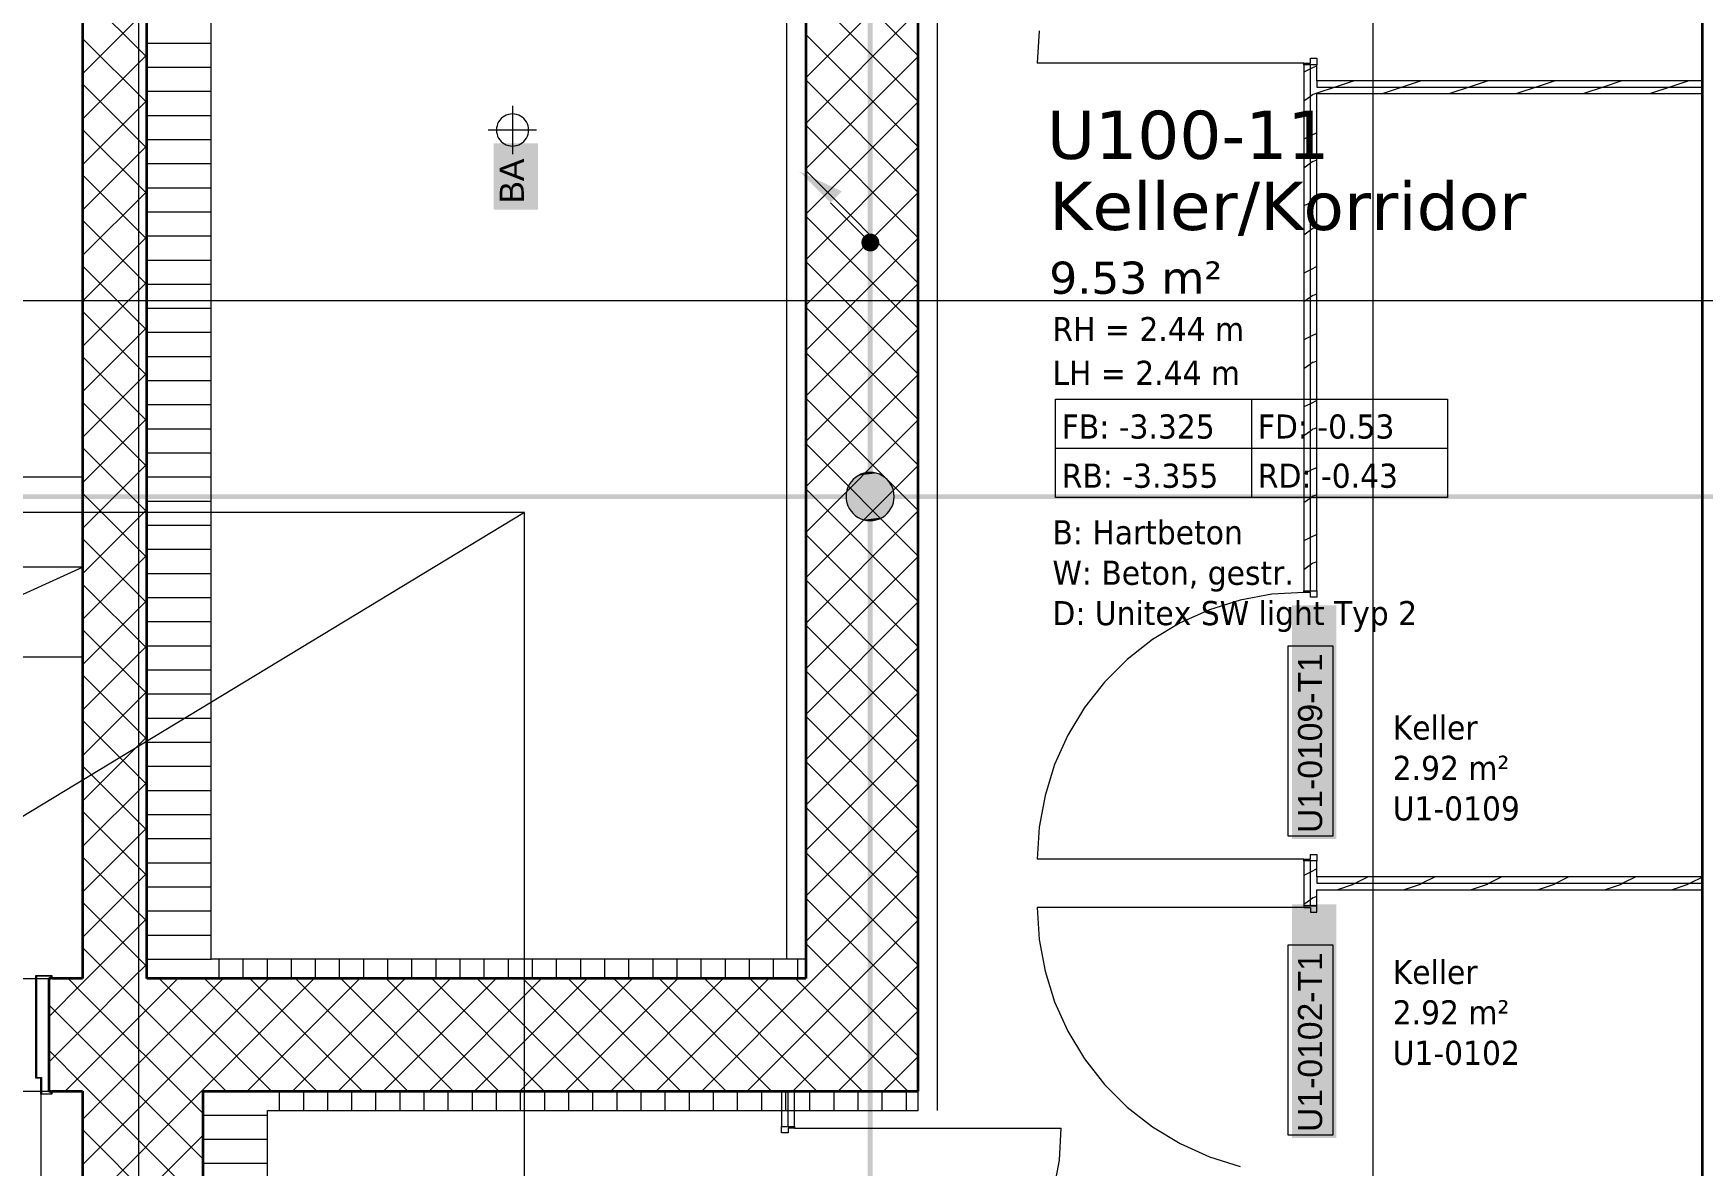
# Model space of a CAD drawing. Extents: x -1132 to 613, y -233 to 616.
# Drawn here: x -404.4 to -300.5, y 100.3 to 170.8 of the extents above; entities that cross this region are included whole.
import ezdxf
from ezdxf.lldxf.tags import DXFTag

# ---------------------------------------------------------------- set-up
doc = ezdxf.new("R2010")
doc.units = 0
doc.layers.get('0').update_dxf_attribs({"lineweight": 13})
for name, color, linetype, lineweight in [('A-____-NOTE-TEXT', 7, 'Continuous', 9), ('A-AREA-____-IDEN', 7, 'Continuous', 5), ('A-DETL-____-HDLN', 7, '_Verdeckte Linien_', 9), ('A-DETL-GENF-HDLN', 7, '_Verdeckte Linien_', 9), ('A-DOOR-____-IDEN', 7, 'Continuous', 5), ('A-DOOR-____-OTLN', 7, 'Continuous', 9), ('A-DOOR-FRAM-MCUT', 7, 'Continuous', 9), ('A-DOOR-OPNG-OTLN', 7, 'Continuous', 9), ('A-FLOR-____-OTLN', 7, 'Continuous', 9), ('A-FLOR-____-OVHD', 7, 'Strichpunkt - Fein', 9), ('A-WALL-____-MCUT', 7, 'Continuous', 35), ('A-WALL-____-PATT', 7, 'Continuous', 35), ('A-WALL-FNSH-MCUT', 7, 'Continuous', 35), ('S-GRID-____-OTLN', 7, 'Continuous', 5), ('S-STRS-____-OTLN', 7, 'Continuous', 9)]:
    doc.layers.add(name, color=color, linetype=linetype, lineweight=lineweight)
doc.layers.add('EL01_WAN_Leitung_Potentialausgleich', color=1, linetype='fein_strichliert', lineweight=13, true_color=0xff0000)
doc.styles.get("Standard").update_dxf_attribs({"font": 'arial.ttf'})
tags = doc.linetypes.add('_Rasterlinie_', pattern=[0.375, 0.2, -0.05, 0.075, -0.05]).pattern_tags.tags
tags[10:11] = [DXFTag(74, 4), DXFTag(75, 0), DXFTag(340, '0'), DXFTag(46, 1.0), DXFTag(50, 0.0), DXFTag(44, 0.0), DXFTag(45, 0.0)]
tags[8:9] = [DXFTag(74, 4), DXFTag(75, 0), DXFTag(340, '0'), DXFTag(46, 1.0), DXFTag(50, 0.0), DXFTag(44, 0.0), DXFTag(45, 0.0)]
tags[6:7] = [DXFTag(74, 4), DXFTag(75, 0), DXFTag(340, '0'), DXFTag(46, 1.0), DXFTag(50, 0.0), DXFTag(44, 0.0), DXFTag(45, 0.0)]
tags[4:5] = [DXFTag(74, 4), DXFTag(75, 0), DXFTag(340, '0'), DXFTag(46, 1.0), DXFTag(50, 0.0), DXFTag(44, 0.0), DXFTag(45, 0.0)]
tags = doc.linetypes.add('_Verdeckte Linien_', pattern=[0.15, 0.1, -0.05]).pattern_tags.tags
tags[6:7] = [DXFTag(74, 4), DXFTag(75, 0), DXFTag(340, '0'), DXFTag(46, 1.0), DXFTag(50, 0.0), DXFTag(44, 0.0), DXFTag(45, 0.0)]
tags[4:5] = [DXFTag(74, 4), DXFTag(75, 0), DXFTag(340, '0'), DXFTag(46, 1.0), DXFTag(50, 0.0), DXFTag(44, 0.0), DXFTag(45, 0.0)]
tags = doc.linetypes.add('fein_strichliert', pattern=[4, 1, -2, 1]).pattern_tags.tags
tags[8:9] = [DXFTag(74, 4), DXFTag(75, 0), DXFTag(340, '0'), DXFTag(46, 0.0), DXFTag(50, 0.0), DXFTag(44, 0.0), DXFTag(45, 0.0)]
tags[6:7] = [DXFTag(74, 4), DXFTag(75, 0), DXFTag(340, '0'), DXFTag(46, 0.0), DXFTag(50, 0.0), DXFTag(44, 0.0), DXFTag(45, 0.0)]
tags[4:5] = [DXFTag(74, 4), DXFTag(75, 0), DXFTag(340, '0'), DXFTag(46, 0.0), DXFTag(50, 0.0), DXFTag(44, 0.0), DXFTag(45, 0.0)]
tags = doc.linetypes.add('Grundrissdarstellung Sturz', pattern=[0.25, 0.15, -0.05, 0, -0.05]).pattern_tags.tags
tags[10:11] = [DXFTag(74, 4), DXFTag(75, 0), DXFTag(340, '0'), DXFTag(46, 1.0), DXFTag(50, 0.0), DXFTag(44, 0.0), DXFTag(45, 0.0)]
tags[8:9] = [DXFTag(74, 4), DXFTag(75, 0), DXFTag(340, '0'), DXFTag(46, 1.0), DXFTag(50, 0.0), DXFTag(44, 0.0), DXFTag(45, 0.0)]
tags[6:7] = [DXFTag(74, 4), DXFTag(75, 0), DXFTag(340, '0'), DXFTag(46, 1.0), DXFTag(50, 0.0), DXFTag(44, 0.0), DXFTag(45, 0.0)]
tags[4:5] = [DXFTag(74, 4), DXFTag(75, 0), DXFTag(340, '0'), DXFTag(46, 1.0), DXFTag(50, 0.0), DXFTag(44, 0.0), DXFTag(45, 0.0)]
tags = doc.linetypes.add('Strichpunkt - Fein', pattern=[0.2, 0.1, -0.05, 0, -0.05]).pattern_tags.tags
tags[10:11] = [DXFTag(74, 4), DXFTag(75, 0), DXFTag(340, '0'), DXFTag(46, 1.0), DXFTag(50, 0.0), DXFTag(44, 0.0), DXFTag(45, 0.0)]
tags[8:9] = [DXFTag(74, 4), DXFTag(75, 0), DXFTag(340, '0'), DXFTag(46, 1.0), DXFTag(50, 0.0), DXFTag(44, 0.0), DXFTag(45, 0.0)]
tags[6:7] = [DXFTag(74, 4), DXFTag(75, 0), DXFTag(340, '0'), DXFTag(46, 1.0), DXFTag(50, 0.0), DXFTag(44, 0.0), DXFTag(45, 0.0)]
tags[4:5] = [DXFTag(74, 4), DXFTag(75, 0), DXFTag(340, '0'), DXFTag(46, 1.0), DXFTag(50, 0.0), DXFTag(44, 0.0), DXFTag(45, 0.0)]

# ---------------------------------------------------------------- blocks, each defined once
blk = doc.blocks.new('Referenz-A0UJ2EK7XE', base_point=(-1124.08, -162.87))
at = {"layer": 'A-____-NOTE-TEXT', "color": 0, "linetype": 'Continuous', "lineweight": 5, "ltscale": 0.13}
for p, q in [((-374.56, 166.28), (-374.56, 163.28)), ((-375.48, 165.16), (-375.52, 165.04)), ((-375.42, 165.28), (-375.48, 165.16)), ((-375.35, 165.39), (-375.42, 165.28)), ((-375.26, 165.49), (-375.35, 165.39)), ((-375.16, 165.57), (-375.26, 165.49)), ((-375.06, 165.64), (-375.16, 165.57)), ((-374.94, 165.7), (-375.06, 165.64)), ((-374.81, 165.74), (-374.94, 165.7)), ((-374.69, 165.77), (-374.81, 165.74)), ((-374.56, 165.78), (-374.69, 165.77)), ((-374.43, 165.77), (-374.56, 165.78)), ((-374.3, 165.74), (-374.43, 165.77)), ((-374.17, 165.7), (-374.3, 165.74)), ((-374.06, 165.64), (-374.17, 165.7)), ((-373.95, 165.57), (-374.06, 165.64)), ((-373.85, 165.49), (-373.95, 165.57)), ((-373.76, 165.39), (-373.85, 165.49)), ((-373.69, 165.28), (-373.76, 165.39)), ((-373.63, 165.16), (-373.69, 165.28)), ((-373.59, 165.04), (-373.63, 165.16)), ((-376.06, 164.78), (-373.06, 164.78)), ((-375.55, 164.91), (-375.56, 164.78)), ((-375.56, 164.78), (-375.55, 164.65)), ((-375.52, 165.04), (-375.55, 164.91)), ((-375.55, 164.65), (-375.52, 164.52)), ((-375.52, 164.52), (-375.48, 164.4)), ((-375.48, 164.4), (-375.42, 164.28)), ((-375.42, 164.28), (-375.35, 164.17)), ((-375.35, 164.17), (-375.26, 164.07)), ((-373.85, 164.07), (-373.76, 164.17)), ((-373.76, 164.17), (-373.69, 164.28)), ((-373.69, 164.28), (-373.63, 164.4)), ((-373.63, 164.4), (-373.59, 164.52)), ((-373.56, 164.91), (-373.59, 165.04)), ((-373.59, 164.52), (-373.56, 164.65)), ((-373.56, 164.78), (-373.56, 164.91)), ((-373.56, 164.65), (-373.56, 164.78)), ((-375.26, 164.07), (-375.16, 163.98)), ((-375.16, 163.98), (-375.06, 163.91)), ((-375.06, 163.91), (-374.94, 163.85)), ((-374.94, 163.85), (-374.81, 163.81)), ((-374.81, 163.81), (-374.69, 163.79)), ((-374.69, 163.79), (-374.56, 163.78)), ((-374.56, 163.78), (-374.43, 163.79)), ((-374.43, 163.79), (-374.3, 163.81)), ((-374.3, 163.81), (-374.17, 163.85)), ((-374.17, 163.85), (-374.06, 163.91)), ((-374.06, 163.91), (-373.95, 163.98)), ((-373.95, 163.98), (-373.85, 164.07))]:
    blk.add_line(p, q, dxfattribs=at)
at = {"layer": 'A-____-NOTE-TEXT', "color": 7, "linetype": 'Continuous', "lineweight": 5, "ltscale": 0.13, "true_color": 0xffffff}
for points in [[(-375.72, 159.83), (-372.97, 159.83), (-375.72, 163.94)], [(-372.97, 159.83), (-375.72, 163.94), (-372.97, 163.94)]]:
    blk.add_solid(points, dxfattribs=at)
at = {"layer": 'A-AREA-____-IDEN', "color": 0, "linetype": 'Continuous', "ltscale": 0.13}
for p, q in [((-340.77, 148.04), (-316.37, 148.04)), ((-340.77, 141.92), (-340.77, 148.04)), ((-328.57, 148.04), (-328.57, 141.92)), ((-316.37, 148.04), (-316.37, 141.92)), ((-340.77, 144.98), (-316.37, 144.98)), ((-316.37, 141.92), (-340.77, 141.92))]:
    blk.add_line(p, q, dxfattribs=at)
at = {"layer": 'A-DETL-____-HDLN', "color": 0, "linetype": '_Verdeckte Linien_', "ltscale": 0.13}
for p, q in [((-373.81, 140.98), (-743.51, 140.98)), ((-373.81, 23.98), (-373.81, 140.98))]:
    blk.add_line(p, q, dxfattribs=at)
at = {"layer": 'A-DETL-GENF-HDLN', "color": 0, "linetype": '_Verdeckte Linien_', "ltscale": 0.13}
blk.add_line((-373.81, 140.98), (-743.51, -83.02), dxfattribs=at)
at = {"layer": 'A-DOOR-____-IDEN', "color": 0, "linetype": 'Continuous', "ltscale": 0.13}
for p, q in [((-326.3, 120.84), (-326.3, 132.68)), ((-326.3, 132.68), (-323.52, 132.68)), ((-323.52, 132.68), (-323.52, 120.84)), ((-323.52, 120.84), (-326.3, 120.84)), ((-326.3, 102.24), (-326.3, 114.08)), ((-326.3, 114.08), (-323.52, 114.08)), ((-323.52, 114.08), (-323.52, 102.24)), ((-323.52, 102.24), (-326.3, 102.24))]:
    blk.add_line(p, q, dxfattribs=at)
at = {"layer": 'A-DOOR-____-IDEN', "color": 7, "linetype": 'Continuous', "ltscale": 0.13, "true_color": 0xffffff}
for points in [[(-326.05, 120.66), (-323.29, 120.66), (-326.05, 135.2)], [(-323.29, 120.66), (-326.05, 135.2), (-323.29, 135.2)], [(-326.05, 102.06), (-323.29, 102.06), (-326.05, 116.6)], [(-323.29, 102.06), (-326.05, 116.6), (-323.29, 116.6)]]:
    blk.add_solid(points, dxfattribs=at)
at = {"layer": 'A-DOOR-____-OTLN', "color": 0, "linetype": 'Grundrissdarstellung Sturz', "ltscale": 0.13}
for p, q in [((-424.41, 111.98), (-403.41, 111.98)), ((-424.41, 104.98), (-403.41, 104.98))]:
    blk.add_line(p, q, dxfattribs=at)
at = {"layer": 'A-DOOR-FRAM-MCUT', "color": 0, "linetype": 'Continuous', "ltscale": 0.13}
for p, q in [((-325.31, 168.94), (-324.91, 168.94)), ((-325.31, 168.84), (-325.31, 168.94)), ((-324.51, 168.84), (-325.31, 168.84)), ((-324.91, 169.24), (-324.51, 169.24)), ((-324.91, 168.94), (-324.91, 169.24)), ((-324.51, 169.24), (-324.51, 168.84)), ((-325.31, 136.11), (-324.51, 136.11)), ((-325.31, 136.01), (-325.31, 136.11)), ((-324.51, 136.11), (-324.51, 135.71)), ((-324.91, 136.01), (-325.31, 136.01)), ((-324.91, 135.71), (-324.91, 136.01)), ((-324.51, 135.71), (-324.91, 135.71)), ((-324.91, 119.71), (-324.51, 119.71)), ((-324.91, 119.41), (-324.91, 119.71)), ((-324.51, 119.71), (-324.51, 119.31)), ((-325.31, 119.41), (-324.91, 119.41)), ((-325.31, 119.31), (-325.31, 119.41)), ((-324.51, 119.31), (-325.31, 119.31)), ((-325.31, 116.51), (-325.31, 116.41)), ((-324.51, 116.51), (-325.31, 116.51)), ((-325.31, 116.41), (-324.91, 116.41)), ((-324.91, 116.41), (-324.91, 116.11)), ((-324.51, 116.11), (-324.51, 116.51)), ((-324.91, 116.11), (-324.51, 116.11)), ((-404.21, 112.18), (-403.21, 112.18)), ((-404.21, 105.78), (-404.21, 112.18)), ((-403.21, 112.18), (-403.21, 111.98)), ((-404.17, 112.14), (-404.17, 105.82)), ((-403.25, 112.14), (-404.17, 112.14)), ((-403.25, 111.98), (-403.25, 112.14)), ((-403.21, 111.98), (-403.25, 111.98)), ((-403.91, 105.78), (-404.21, 105.78)), ((-404.17, 105.82), (-403.87, 105.82)), ((-403.91, 104.78), (-403.91, 105.78)), ((-403.87, 105.82), (-403.87, 104.82)), ((-403.25, 104.98), (-403.21, 104.98)), ((-403.25, 104.82), (-403.25, 104.98)), ((-403.21, 104.98), (-403.21, 104.78)), ((-403.21, 104.78), (-403.91, 104.78)), ((-403.87, 104.82), (-403.25, 104.82)), ((-357.81, 102.78), (-357.01, 102.78)), ((-357.81, 102.38), (-357.81, 102.78)), ((-357.41, 102.38), (-357.81, 102.38)), ((-357.41, 102.68), (-357.41, 102.38)), ((-357.01, 102.68), (-357.41, 102.68)), ((-357.01, 102.78), (-357.01, 102.68))]:
    blk.add_line(p, q, dxfattribs=at)
at = {"layer": 'A-DOOR-OPNG-OTLN', "color": 0, "linetype": 'Continuous', "ltscale": 0.13}
for p, q in [((-341.79, 170.95), (-341.91, 168.94)), ((-325.31, 168.94), (-341.91, 168.94)), ((-329.28, 135.53), (-331.19, 134.93)), ((-327.31, 135.89), (-329.28, 135.53)), ((-325.31, 136.01), (-327.31, 135.89)), ((-333.02, 134.11), (-334.74, 133.07)), ((-331.19, 134.93), (-333.02, 134.11)), ((-334.74, 133.07), (-336.31, 131.84)), ((-336.31, 131.84), (-337.73, 130.42)), ((-337.73, 130.42), (-338.97, 128.84)), ((-338.97, 128.84), (-340, 127.13)), ((-340, 127.13), (-340.83, 125.3)), ((-340.83, 125.3), (-341.42, 123.38)), ((-341.42, 123.38), (-341.79, 121.41)), ((-341.79, 121.41), (-341.91, 119.41)), ((-325.31, 119.41), (-341.91, 119.41)), ((-325.31, 116.41), (-341.91, 116.41)), ((-341.91, 116.41), (-341.79, 114.41)), ((-341.79, 114.41), (-341.42, 112.44)), ((-341.42, 112.44), (-340.83, 110.53)), ((-340.83, 110.53), (-340, 108.7)), ((-340, 108.7), (-338.97, 106.98)), ((-338.97, 106.98), (-337.73, 105.4)), ((-337.73, 105.4), (-336.31, 103.99)), ((-403.91, 104.78), (-403.91, 84.78)), ((-336.31, 103.99), (-334.74, 102.75)), ((-357.01, 102.68), (-340.41, 102.68)), ((-340.53, 100.68), (-340.41, 102.68)), ((-334.74, 102.75), (-333.02, 101.71)), ((-333.02, 101.71), (-331.19, 100.89)), ((-331.19, 100.89), (-329.28, 100.29)), ((-340.89, 98.71), (-340.53, 100.68))]:
    blk.add_line(p, q, dxfattribs=at)
at = {"layer": 'A-FLOR-____-OTLN', "color": 0, "linetype": 'Continuous', "ltscale": 0.13}
blk.add_line((-401.31, 131.98), (-426.01, 131.98), dxfattribs=at)
at = {"layer": 'A-FLOR-____-OVHD', "color": 0, "linetype": 'Strichpunkt - Fein', "ltscale": 0.13}
for p, q in [((-357.51, 216.38), (-357.51, 113.18)), ((-348.11, 103.78), (-348.11, 216.38))]:
    blk.add_line(p, q, dxfattribs=at)
at = {"layer": 'A-WALL-____-MCUT', "color": 0, "linetype": 'Continuous', "ltscale": 0.35}
for p, q in [((-300.51, 32.98), (-300.51, 219.38)), ((-401.31, 216.18), (-401.31, 111.98)), ((-397.31, 111.98), (-397.31, 216.18)), ((-356.31, 216.18), (-356.31, 111.98)), ((-349.31, 104.98), (-349.31, 216.18)), ((-403.25, 111.98), (-403.41, 111.98)), ((-403.41, 111.98), (-403.41, 104.98)), ((-401.31, 111.98), (-403.21, 111.98)), ((-356.31, 111.98), (-397.31, 111.98)), ((-403.41, 104.98), (-403.25, 104.98)), ((-403.21, 104.98), (-401.31, 104.98)), ((-401.31, 104.98), (-401.31, 50.98)), ((-393.81, 104.98), (-349.31, 104.98)), ((-393.81, 32.98), (-393.81, 104.98))]:
    blk.add_line(p, q, dxfattribs=at)
at = {"layer": 'A-WALL-____-MCUT', "color": 0, "linetype": 'Continuous', "lineweight": 9, "ltscale": 0.13}
for p, q in [((-393.31, 113.18), (-393.31, 216.38)), ((-324.91, 136.11), (-324.91, 168.84)), ((-324.51, 167.84), (-324.51, 167.44)), ((-324.51, 167.44), (-300.51, 167.44)), ((-324.91, 116.51), (-324.91, 119.31)), ((-324.51, 118.31), (-324.51, 117.91)), ((-324.51, 117.91), (-300.51, 117.91)), ((-356.31, 113.18), (-393.31, 113.18)), ((-357.41, 102.78), (-357.41, 104.98)), ((-349.31, 103.78), (-349.31, 104.98)), ((-389.81, 32.98), (-389.81, 103.78)), ((-389.81, 103.78), (-349.31, 103.78))]:
    blk.add_line(p, q, dxfattribs=at)
at = {"layer": 'A-WALL-____-PATT', "color": 0, "linetype": 'Continuous', "lineweight": 9, "ltscale": 0.13}
for p, q in [((-349.31, 169.39), (-356.31, 176.39)), ((-356.31, 168.02), (-349.31, 175.02)), ((-349.31, 166.56), (-356.31, 173.56)), ((-397.31, 169.3), (-401.31, 173.3)), ((-401.31, 168.28), (-397.31, 172.28)), ((-356.31, 165.19), (-349.31, 172.19)), ((-397.31, 166.48), (-401.31, 170.48)), ((-349.31, 163.73), (-356.31, 170.73)), ((-401.31, 165.45), (-397.31, 169.45)), ((-397.31, 170.19), (-393.31, 170.19)), ((-356.31, 162.36), (-349.31, 169.36)), ((-397.31, 168.69), (-393.31, 168.69)), ((-324.91, 168.58), (-325.31, 168.38)), ((-324.51, 168.78), (-324.91, 168.58)), ((-397.31, 163.65), (-401.31, 167.65)), ((-349.31, 160.9), (-356.31, 167.9)), ((-323.36, 167.44), (-324.51, 167.06)), ((-322.25, 167.82), (-323.36, 167.44)), ((-322.21, 167.84), (-322.23, 167.83)), ((-319.19, 167.44), (-320.39, 167.04)), ((-318.08, 167.82), (-319.19, 167.44)), ((-318.04, 167.84), (-318.06, 167.83)), ((-315.03, 167.44), (-316.23, 167.04)), ((-313.92, 167.82), (-315.03, 167.44)), ((-313.88, 167.84), (-313.9, 167.83)), ((-310.87, 167.44), (-312.07, 167.04)), ((-309.75, 167.82), (-310.87, 167.44)), ((-309.71, 167.84), (-309.73, 167.83)), ((-306.7, 167.44), (-307.9, 167.04)), ((-305.59, 167.82), (-306.7, 167.44)), ((-305.55, 167.84), (-305.57, 167.83)), ((-302.54, 167.44), (-303.74, 167.04)), ((-301.42, 167.82), (-302.54, 167.44)), ((-301.38, 167.84), (-301.4, 167.83)), ((-401.31, 162.62), (-397.31, 166.62)), ((-397.31, 167.19), (-393.31, 167.19)), ((-356.31, 159.54), (-349.31, 166.54)), ((-324.91, 166.87), (-325.31, 166.57)), ((-324.76, 166.99), (-324.91, 166.87)), ((-324.51, 167.06), (-324.74, 166.98)), ((-397.31, 165.69), (-393.31, 165.69)), ((-397.31, 160.82), (-401.31, 164.82)), ((-397.31, 164.19), (-393.31, 164.19)), ((-349.31, 158.07), (-356.31, 165.07)), ((-324.91, 164.41), (-325.31, 164.21)), ((-324.51, 164.61), (-324.91, 164.41)), ((-401.31, 159.79), (-397.31, 163.79)), ((-356.31, 156.71), (-349.31, 163.71)), ((-397.31, 162.69), (-393.31, 162.69)), ((-349.31, 155.25), (-356.31, 162.25)), ((-324.91, 162.71), (-325.31, 162.41)), ((-324.76, 162.82), (-324.91, 162.71)), ((-324.51, 162.9), (-324.74, 162.82)), ((-397.31, 157.99), (-401.31, 161.99)), ((-397.31, 161.19), (-393.31, 161.19)), ((-401.31, 156.96), (-397.31, 160.96)), ((-356.31, 153.88), (-349.31, 160.88)), ((-324.91, 160.25), (-325.31, 160.05)), ((-324.51, 160.45), (-324.91, 160.25)), ((-397.31, 155.16), (-401.31, 159.16)), ((-397.31, 159.69), (-393.31, 159.69)), ((-349.31, 152.42), (-356.31, 159.42)), ((-401.31, 154.13), (-397.31, 158.13)), ((-397.31, 158.19), (-393.31, 158.19)), ((-356.31, 151.05), (-349.31, 158.05)), ((-324.91, 158.54), (-325.31, 158.24)), ((-324.76, 158.66), (-324.91, 158.54)), ((-324.51, 158.73), (-324.74, 158.65)), ((-397.31, 152.33), (-401.31, 156.33)), ((-397.31, 156.69), (-393.31, 156.69)), ((-349.31, 149.59), (-356.31, 156.59)), ((-324.91, 156.08), (-325.31, 155.88)), ((-324.51, 156.28), (-324.91, 156.08)), ((-401.31, 151.31), (-397.31, 155.31)), ((-397.31, 155.19), (-393.31, 155.19)), ((-356.31, 148.22), (-349.31, 155.22)), ((-349.31, 146.76), (-356.31, 153.76)), ((-324.91, 154.38), (-325.31, 154.08)), ((-324.75, 154.49), (-324.91, 154.38)), ((-324.51, 154.57), (-324.74, 154.49)), ((-397.31, 149.5), (-401.31, 153.5)), ((-397.31, 153.69), (-393.31, 153.69)), ((-401.31, 148.48), (-397.31, 152.48)), ((-397.31, 152.19), (-393.31, 152.19)), ((-356.31, 145.39), (-349.31, 152.39)), ((-324.91, 151.92), (-325.31, 151.72)), ((-324.51, 152.12), (-324.91, 151.92)), ((-397.31, 146.68), (-401.31, 150.68)), ((-397.31, 150.69), (-393.31, 150.69)), ((-349.31, 143.93), (-356.31, 150.93)), ((-401.31, 145.65), (-397.31, 149.65)), ((-356.31, 142.57), (-349.31, 149.57)), ((-324.91, 150.21), (-325.31, 149.91)), ((-324.75, 150.33), (-324.91, 150.21)), ((-324.51, 150.4), (-324.74, 150.32)), ((-397.31, 149.19), (-393.31, 149.19)), ((-397.31, 143.85), (-401.31, 147.85)), ((-397.31, 147.69), (-393.31, 147.69)), ((-349.31, 141.1), (-356.31, 148.1)), ((-324.91, 147.75), (-325.31, 147.55)), ((-324.51, 147.95), (-324.91, 147.75)), ((-401.31, 142.82), (-397.31, 146.82)), ((-356.31, 139.74), (-349.31, 146.74)), ((-397.31, 146.19), (-393.31, 146.19)), ((-324.91, 146.05), (-325.31, 145.75)), ((-324.75, 146.16), (-324.91, 146.05)), ((-324.51, 146.24), (-324.74, 146.16)), ((-397.31, 141.02), (-401.31, 145.02)), ((-397.31, 144.69), (-393.31, 144.69)), ((-349.31, 138.27), (-356.31, 145.27)), ((-401.31, 139.99), (-397.31, 143.99)), ((-356.31, 136.91), (-349.31, 143.91)), ((-324.91, 143.59), (-325.31, 143.39)), ((-324.51, 143.79), (-324.91, 143.59)), ((-397.31, 143.19), (-393.31, 143.19)), ((-349.31, 135.45), (-356.31, 142.45)), ((-397.31, 138.19), (-401.31, 142.19)), ((-397.31, 141.69), (-393.31, 141.69)), ((-324.91, 141.88), (-325.31, 141.58)), ((-324.75, 142), (-324.91, 141.88)), ((-324.51, 142.07), (-324.74, 142)), ((-401.31, 137.16), (-397.31, 141.16)), ((-356.31, 134.08), (-349.31, 141.08)), ((-397.31, 135.36), (-401.31, 139.36)), ((-397.31, 140.19), (-393.31, 140.19)), ((-349.31, 132.62), (-356.31, 139.62)), ((-324.91, 139.42), (-325.31, 139.22)), ((-324.51, 139.62), (-324.91, 139.42)), ((-401.31, 134.33), (-397.31, 138.33)), ((-397.31, 138.69), (-393.31, 138.69)), ((-356.31, 131.25), (-349.31, 138.25)), ((-397.31, 137.19), (-393.31, 137.19)), ((-324.91, 137.72), (-325.31, 137.42)), ((-324.75, 137.83), (-324.91, 137.72)), ((-324.51, 137.91), (-324.74, 137.83)), ((-397.31, 132.53), (-401.31, 136.53)), ((-349.31, 129.79), (-356.31, 136.79)), ((-401.31, 131.51), (-397.31, 135.51)), ((-397.31, 135.69), (-393.31, 135.69)), ((-356.31, 128.42), (-349.31, 135.42)), ((-397.31, 134.19), (-393.31, 134.19)), ((-397.31, 129.71), (-401.31, 133.71)), ((-349.31, 126.96), (-356.31, 133.96)), ((-401.31, 128.68), (-397.31, 132.68)), ((-397.31, 132.69), (-393.31, 132.69)), ((-356.31, 125.59), (-349.31, 132.59)), ((-397.31, 126.88), (-401.31, 130.88)), ((-397.31, 131.19), (-393.31, 131.19)), ((-349.31, 124.13), (-356.31, 131.13)), ((-401.31, 125.85), (-397.31, 129.85)), ((-397.31, 129.69), (-393.31, 129.69)), ((-356.31, 122.77), (-349.31, 129.77)), ((-397.31, 124.05), (-401.31, 128.05)), ((-397.31, 128.19), (-393.31, 128.19)), ((-349.31, 121.3), (-356.31, 128.3)), ((-401.31, 123.02), (-397.31, 127.02)), ((-356.31, 119.94), (-349.31, 126.94)), ((-397.31, 126.69), (-393.31, 126.69)), ((-397.31, 121.22), (-401.31, 125.22)), ((-397.31, 125.19), (-393.31, 125.19)), ((-349.31, 118.48), (-356.31, 125.48)), ((-401.31, 120.19), (-397.31, 124.19)), ((-397.31, 123.69), (-393.31, 123.69)), ((-356.31, 117.11), (-349.31, 124.11)), ((-349.31, 115.65), (-356.31, 122.65)), ((-397.31, 118.39), (-401.31, 122.39)), ((-397.31, 122.19), (-393.31, 122.19)), ((-401.31, 117.36), (-397.31, 121.36)), ((-397.31, 120.69), (-393.31, 120.69)), ((-356.31, 114.28), (-349.31, 121.28)), ((-397.31, 115.56), (-401.31, 119.56)), ((-349.31, 112.82), (-356.31, 119.82)), ((-401.31, 114.54), (-397.31, 118.54)), ((-397.31, 119.19), (-393.31, 119.19)), ((-355.78, 111.98), (-349.31, 118.45)), ((-324.91, 118.6), (-325.31, 118.4)), ((-324.51, 118.8), (-324.91, 118.6)), ((-397.31, 117.69), (-393.31, 117.69)), ((-322.24, 117.84), (-323.23, 117.51)), ((-322.11, 117.91), (-322.23, 117.85)), ((-321.31, 118.31), (-322.11, 117.91)), ((-318.08, 117.84), (-319.07, 117.51)), ((-317.95, 117.91), (-318.06, 117.85)), ((-317.15, 118.31), (-317.95, 117.91)), ((-313.91, 117.84), (-314.9, 117.51)), ((-313.79, 117.91), (-313.9, 117.85)), ((-312.99, 118.31), (-313.79, 117.91)), ((-309.75, 117.84), (-310.74, 117.51)), ((-309.62, 117.91), (-309.73, 117.85)), ((-308.82, 118.31), (-309.62, 117.91)), ((-305.58, 117.84), (-306.57, 117.51)), ((-305.46, 117.91), (-305.57, 117.85)), ((-304.66, 118.31), (-305.46, 117.91)), ((-301.42, 117.84), (-302.41, 117.51)), ((-301.29, 117.91), (-301.4, 117.85)), ((-300.51, 118.3), (-301.29, 117.91)), ((-397.31, 112.74), (-401.31, 116.74)), ((-351.29, 111.98), (-356.31, 116.99)), ((-324.91, 116.89), (-325.31, 116.59)), ((-324.75, 117.01), (-324.91, 116.89)), ((-324.51, 117.09), (-324.74, 117.01)), ((-401.04, 111.98), (-397.31, 115.71)), ((-397.31, 116.19), (-393.31, 116.19)), ((-352.95, 111.98), (-349.31, 115.62)), ((-397.31, 114.69), (-393.31, 114.69)), ((-399.38, 111.98), (-401.31, 113.91)), ((-354.12, 111.98), (-356.31, 114.16)), ((-398.21, 111.98), (-397.31, 112.88)), ((-397.31, 113.19), (-393.31, 113.19)), ((-392.81, 111.98), (-392.81, 113.18)), ((-391.31, 111.98), (-391.31, 113.18)), ((-389.81, 111.98), (-389.81, 113.18)), ((-388.31, 111.98), (-388.31, 113.18)), ((-386.81, 111.98), (-386.81, 113.18)), ((-385.31, 111.98), (-385.31, 113.18)), ((-383.81, 111.98), (-383.81, 113.18)), ((-382.31, 111.98), (-382.31, 113.18)), ((-380.81, 111.98), (-380.81, 113.18)), ((-379.31, 111.98), (-379.31, 113.18)), ((-377.81, 111.98), (-377.81, 113.18)), ((-376.31, 111.98), (-376.31, 113.18)), ((-374.81, 111.98), (-374.81, 113.18)), ((-373.31, 111.98), (-373.31, 113.18)), ((-371.81, 111.98), (-371.81, 113.18)), ((-370.31, 111.98), (-370.31, 113.18)), ((-368.81, 111.98), (-368.81, 113.18)), ((-367.31, 111.98), (-367.31, 113.18)), ((-365.81, 111.98), (-365.81, 113.18)), ((-364.31, 111.98), (-364.31, 113.18)), ((-362.81, 111.98), (-362.81, 113.18)), ((-361.31, 111.98), (-361.31, 113.18)), ((-359.81, 111.98), (-359.81, 113.18)), ((-358.31, 111.98), (-358.31, 113.18)), ((-356.81, 111.98), (-356.81, 113.18)), ((-350.12, 111.98), (-349.31, 112.8)), ((-403.41, 109.61), (-401.31, 111.71)), ((-401.31, 111.08), (-402.21, 111.98)), ((-401.31, 111.71), (-401.04, 111.98)), ((-401.31, 108.88), (-398.21, 111.98)), ((-401.31, 106.05), (-395.38, 111.98)), ((-393.81, 106.41), (-399.38, 111.98)), ((-393.81, 109.24), (-396.55, 111.98)), ((-393.81, 110.72), (-392.55, 111.98)), ((-393.81, 107.89), (-389.72, 111.98)), ((-393.81, 105.07), (-386.89, 111.98)), ((-386.72, 104.98), (-393.72, 111.98)), ((-391.06, 104.98), (-384.06, 111.98)), ((-383.89, 104.98), (-390.89, 111.98)), ((-388.24, 104.98), (-381.24, 111.98)), ((-381.06, 104.98), (-388.06, 111.98)), ((-385.41, 104.98), (-378.41, 111.98)), ((-378.24, 104.98), (-385.24, 111.98)), ((-382.58, 104.98), (-375.58, 111.98)), ((-375.41, 104.98), (-382.41, 111.98)), ((-379.75, 104.98), (-372.75, 111.98)), ((-372.58, 104.98), (-379.58, 111.98)), ((-376.92, 104.98), (-369.92, 111.98)), ((-369.75, 104.98), (-376.75, 111.98)), ((-374.09, 104.98), (-367.09, 111.98)), ((-366.92, 104.98), (-373.92, 111.98)), ((-371.27, 104.98), (-364.27, 111.98)), ((-364.09, 104.98), (-371.09, 111.98)), ((-368.44, 104.98), (-361.44, 111.98)), ((-361.26, 104.98), (-368.26, 111.98)), ((-365.61, 104.98), (-358.61, 111.98)), ((-358.44, 104.98), (-365.44, 111.98)), ((-362.78, 104.98), (-355.78, 111.98)), ((-355.61, 104.98), (-362.61, 111.98)), ((-359.95, 104.98), (-352.95, 111.98)), ((-352.78, 104.98), (-359.78, 111.98)), ((-357.12, 104.98), (-350.12, 111.98)), ((-349.95, 104.98), (-356.95, 111.98)), ((-349.31, 107.16), (-354.12, 111.98)), ((-349.31, 109.99), (-351.29, 111.98)), ((-401.31, 108.25), (-403.41, 110.35)), ((-393.81, 103.58), (-401.31, 111.08)), ((-401.31, 103.22), (-393.81, 110.72)), ((-389.55, 104.98), (-393.81, 109.24)), ((-354.29, 104.98), (-349.31, 109.97)), ((-403.41, 106.78), (-401.31, 108.88)), ((-393.81, 100.75), (-401.31, 108.25)), ((-401.31, 105.42), (-403.41, 107.52)), ((-401.31, 100.39), (-393.81, 107.89)), ((-351.47, 104.98), (-349.31, 107.14)), ((-402.38, 104.98), (-401.31, 106.05)), ((-392.38, 104.98), (-393.81, 106.41)), ((-393.81, 97.92), (-401.31, 105.42)), ((-401.31, 97.57), (-393.81, 105.07)), ((-389.07, 104.98), (-389.07, 103.78)), ((-387.57, 104.98), (-387.57, 103.78)), ((-386.07, 104.98), (-386.07, 103.78)), ((-384.57, 104.98), (-384.57, 103.78)), ((-383.07, 104.98), (-383.07, 103.78)), ((-381.57, 104.98), (-381.57, 103.78)), ((-380.07, 104.98), (-380.07, 103.78)), ((-378.57, 104.98), (-378.57, 103.78)), ((-377.07, 104.98), (-377.07, 103.78)), ((-375.57, 104.98), (-375.57, 103.78)), ((-374.07, 104.98), (-374.07, 103.78)), ((-372.57, 104.98), (-372.57, 103.78)), ((-371.07, 104.98), (-371.07, 103.78)), ((-369.57, 104.98), (-369.57, 103.78)), ((-368.07, 104.98), (-368.07, 103.78)), ((-366.57, 104.98), (-366.57, 103.78)), ((-365.07, 104.98), (-365.07, 103.78)), ((-363.57, 104.98), (-363.57, 103.78)), ((-362.07, 104.98), (-362.07, 103.78)), ((-360.57, 104.98), (-360.57, 103.78)), ((-359.07, 104.98), (-359.07, 103.78)), ((-357.57, 104.98), (-357.57, 103.78)), ((-356.07, 104.98), (-356.07, 103.78)), ((-354.57, 104.98), (-354.57, 103.78)), ((-353.07, 104.98), (-353.07, 103.78)), ((-351.57, 104.98), (-351.57, 103.78)), ((-350.07, 104.98), (-350.07, 103.78)), ((-393.81, 103.49), (-389.81, 103.49)), ((-393.81, 95.09), (-401.31, 102.59)), ((-401.31, 94.74), (-393.81, 102.24)), ((-393.81, 101.99), (-389.81, 101.99)), ((-393.81, 100.49), (-389.81, 100.49))]:
    blk.add_line(p, q, dxfattribs=at)
at = {"layer": 'A-WALL-FNSH-MCUT', "color": 0, "linetype": 'Continuous', "lineweight": 9, "ltscale": 0.13}
for p, q in [((-325.31, 168.84), (-325.31, 136.11)), ((-324.51, 168.84), (-325.31, 168.84)), ((-324.51, 167.84), (-324.51, 168.84)), ((-300.51, 167.84), (-324.51, 167.84)), ((-324.51, 136.11), (-324.51, 167.04)), ((-324.51, 167.04), (-300.51, 167.04)), ((-325.31, 136.11), (-324.51, 136.11)), ((-325.31, 119.31), (-325.31, 116.51)), ((-324.51, 119.31), (-325.31, 119.31)), ((-324.51, 118.31), (-324.51, 119.31)), ((-300.51, 118.31), (-324.51, 118.31)), ((-324.51, 116.51), (-324.51, 117.51)), ((-324.51, 117.51), (-300.51, 117.51)), ((-325.31, 116.51), (-324.51, 116.51)), ((-357.81, 104.98), (-357.81, 102.78)), ((-357.01, 102.78), (-357.01, 104.98)), ((-357.81, 102.78), (-357.01, 102.78))]:
    blk.add_line(p, q, dxfattribs=at)
at = {"layer": 'S-GRID-____-OTLN', "color": 0, "linetype": '_Rasterlinie_', "ltscale": 0.13}
for p, q in [((-397.81, -159.1), (-397.81, 585.98)), ((-321.01, -159.1), (-321.01, 585.98)), ((-1115.8, 154.18), (95.18, 154.18))]:
    blk.add_line(p, q, dxfattribs=at)
at = {"layer": 'S-STRS-____-OTLN', "color": 0, "linetype": 'Continuous', "ltscale": 0.13}
for p, q in [((-401.31, 143.18), (-426.01, 143.18)), ((-401.31, 137.58), (-426.01, 137.58)), ((-413.66, 131.98), (-401.31, 137.58)), ((-401.31, 131.98), (-426.01, 131.98))]:
    blk.add_line(p, q, dxfattribs=at)
at = {"layer": 'S-STRS-____-OTLN', "color": 0, "linetype": '_Verdeckte Linien_', "ltscale": 0.13}
for p, q in [((-401.31, 143.18), (-426.01, 143.18)), ((-401.31, 137.58), (-426.01, 137.58))]:
    blk.add_line(p, q, dxfattribs=at)
at = {"layer": 'A-____-NOTE-TEXT', "color": 0, "linetype": 'Continuous', "lineweight": 5, "ltscale": 0.13, "insert": (-375.35, 160.2), "char_height": 1.5, "attachment_point": 1, "rotation": 90}
blk.add_mtext('{\\fArial;BA}', dxfattribs=at)
at = {"layer": 'A-AREA-____-IDEN', "color": 0, "linetype": 'Continuous', "ltscale": 0.13, "attachment_point": 1}
for s, insert, char_height in [('{\\fVerdana;U100-11}', (-341.31, 165.98), 3), ('{\\fVerdana;Keller/Korridor}', (-341.17, 161.56), 3), ('{\\fVerdana;9.53 m²}', (-341.16, 156.59), 2), ('{\\W0.9;\\fVerdana;RH = 2.44 m}', (-340.96, 153.14), 1.5), ('{\\W0.9;\\fVerdana;LH = 2.44 m}', (-340.96, 150.42), 1.5), ('{\\W0.9;\\fVerdana;FB: -3.325}', (-340.38, 147.08), 1.5), ('{\\W0.9;\\fVerdana;FD: -0.53}', (-328.18, 147.08), 1.5), ('{\\W0.9;\\fVerdana;RB: -3.355}', (-340.38, 144.02), 1.5), ('{\\W0.9;\\fVerdana;RD: -0.43}', (-328.18, 144.02), 1.5), ('{\\W0.9;\\fVerdana;B: Hartbeton}', (-340.96, 140.5), 1.5), ('{\\W0.9;\\fVerdana;W: Beton, gestr.}', (-340.96, 137.98), 1.5), ('{\\W0.9;\\fVerdana;D: Unitex SW light Typ 2}', (-340.96, 135.47), 1.5), ('{\\W0.9;\\fVerdana;Keller}', (-319.79, 128.35), 1.5), ('{\\W0.9;\\fVerdana;2.92 m²}', (-319.79, 125.84), 1.5), ('{\\W0.9;\\fVerdana;U1-0109}', (-319.79, 123.32), 1.5), ('{\\W0.9;\\fVerdana;Keller}', (-319.79, 113.14), 1.5), ('{\\W0.9;\\fVerdana;2.92 m²}', (-319.79, 110.63), 1.5), ('{\\W0.9;\\fVerdana;U1-0102}', (-319.79, 108.11), 1.5)]:
    blk.add_mtext(s, dxfattribs=dict(at, insert=insert, char_height=char_height))
at = {"layer": 'A-DOOR-____-IDEN', "color": 0, "linetype": 'Continuous', "ltscale": 0.13, "char_height": 1.5, "attachment_point": 1, "rotation": 90}
for s, insert in [('{\\fArial;U1-0109-T1}', (-325.68, 121.04)), ('{\\fArial;U1-0102-T1}', (-325.68, 102.44))]:
    blk.add_mtext(s, dxfattribs=dict(at, insert=insert))
blk = doc.blocks.new('Anschlusspunkt-A0UJ2ES3XE', base_point=(-353.8, 140.47))
at = {"color": 0, "linetype": 'ByBlock', "lineweight": -2, "ltscale": 0.13}
for p, q in [((-352.88, 143.36), (-353.05, 143.27)), ((-352.69, 143.42), (-352.88, 143.36)), ((-352.5, 143.46), (-352.69, 143.42)), ((-352.3, 143.47), (-352.5, 143.46)), ((-352.11, 143.46), (-352.3, 143.47)), ((-351.92, 143.42), (-352.11, 143.46)), ((-351.73, 143.36), (-351.92, 143.42)), ((-351.55, 143.27), (-351.73, 143.36)), ((-353.75, 142.36), (-353.79, 142.17)), ((-353.69, 142.55), (-353.75, 142.36)), ((-353.6, 142.72), (-353.69, 142.55)), ((-353.49, 142.89), (-353.6, 142.72)), ((-353.36, 143.03), (-353.49, 142.89)), ((-353.22, 143.16), (-353.36, 143.03)), ((-353.05, 143.27), (-353.22, 143.16)), ((-351.39, 143.16), (-351.55, 143.27)), ((-351.24, 143.03), (-351.39, 143.16)), ((-351.11, 142.89), (-351.24, 143.03)), ((-351.01, 142.72), (-351.11, 142.89)), ((-350.92, 142.55), (-351.01, 142.72)), ((-350.86, 142.36), (-350.92, 142.55)), ((-350.82, 142.17), (-350.86, 142.36)), ((-353.79, 142.17), (-353.8, 141.97)), ((-353.8, 141.97), (-353.79, 141.78)), ((-353.79, 141.78), (-353.75, 141.58)), ((-353.75, 141.58), (-353.69, 141.4)), ((-353.69, 141.4), (-353.6, 141.22)), ((-351.01, 141.22), (-350.92, 141.4)), ((-350.92, 141.4), (-350.86, 141.58)), ((-350.86, 141.58), (-350.82, 141.78)), ((-350.8, 141.97), (-350.82, 142.17)), ((-350.82, 141.78), (-350.8, 141.97)), ((-353.6, 141.22), (-353.49, 141.06)), ((-353.49, 141.06), (-353.36, 140.91)), ((-353.36, 140.91), (-353.22, 140.78)), ((-353.22, 140.78), (-353.05, 140.67)), ((-353.05, 140.67), (-352.88, 140.59)), ((-352.88, 140.59), (-352.69, 140.52)), ((-352.69, 140.52), (-352.5, 140.49)), ((-352.5, 140.49), (-352.3, 140.47)), ((-352.3, 140.47), (-352.11, 140.49)), ((-352.11, 140.49), (-351.92, 140.52)), ((-351.92, 140.52), (-351.73, 140.59)), ((-351.73, 140.59), (-351.55, 140.67)), ((-351.55, 140.67), (-351.39, 140.78)), ((-351.39, 140.78), (-351.24, 140.91)), ((-351.24, 140.91), (-351.11, 141.06)), ((-351.11, 141.06), (-351.01, 141.22))]:
    blk.add_line(p, q, dxfattribs=at)
for points in [[(-351.57, 143.28), (-353.03, 143.28), (-351.91, 143.42)], [(-353.03, 143.28), (-351.91, 143.42), (-352.71, 143.42)], [(-351.91, 143.42), (-352.71, 143.42), (-351.94, 143.43)], [(-352.71, 143.42), (-351.94, 143.43), (-352.64, 143.43)], [(-351.94, 143.43), (-352.64, 143.43), (-352.33, 143.47)], [(-350.8, 141.97), (-353.8, 141.97), (-350.86, 142.36)], [(-353.8, 141.97), (-350.86, 142.36), (-353.75, 142.36)], [(-350.86, 142.37), (-353.75, 142.37), (-351, 142.72)], [(-353.75, 142.37), (-351, 142.72), (-353.61, 142.72)], [(-350.86, 142.36), (-353.75, 142.36), (-350.86, 142.37)], [(-353.75, 142.36), (-350.86, 142.37), (-353.75, 142.37)], [(-351, 142.72), (-353.61, 142.72), (-351.01, 142.73)], [(-353.61, 142.72), (-351.01, 142.73), (-353.6, 142.73)], [(-351.01, 142.73), (-353.6, 142.73), (-351.24, 143.02)], [(-353.6, 142.73), (-351.24, 143.02), (-353.37, 143.02)], [(-351.24, 143.02), (-353.37, 143.02), (-351.25, 143.04)], [(-353.37, 143.02), (-351.25, 143.04), (-353.35, 143.04)], [(-351.25, 143.04), (-353.35, 143.04), (-351.55, 143.26)], [(-353.35, 143.04), (-351.55, 143.26), (-353.07, 143.26)], [(-351.55, 143.26), (-353.07, 143.26), (-351.57, 143.28)], [(-353.07, 143.26), (-351.57, 143.28), (-353.03, 143.28)], [(-353.75, 141.59), (-350.8, 141.97), (-353.8, 141.97)], [(-350.86, 141.59), (-353.75, 141.59), (-350.8, 141.97)], [(-350.86, 141.58), (-353.75, 141.58), (-350.86, 141.59)], [(-353.75, 141.58), (-350.86, 141.59), (-353.75, 141.59)], [(-353.61, 141.23), (-350.86, 141.58), (-353.75, 141.58)], [(-351, 141.23), (-353.61, 141.23), (-350.86, 141.58)], [(-353.6, 141.22), (-351, 141.23), (-353.61, 141.23)], [(-351.01, 141.22), (-353.6, 141.22), (-351, 141.23)], [(-353.37, 140.92), (-351.01, 141.22), (-353.6, 141.22)], [(-351.24, 140.92), (-353.37, 140.92), (-351.01, 141.22)], [(-353.35, 140.9), (-351.24, 140.92), (-353.37, 140.92)], [(-351.25, 140.9), (-353.35, 140.9), (-351.24, 140.92)], [(-353.07, 140.68), (-351.25, 140.9), (-353.35, 140.9)], [(-351.55, 140.68), (-353.07, 140.68), (-351.25, 140.9)], [(-353.03, 140.67), (-351.55, 140.68), (-353.07, 140.68)], [(-351.57, 140.67), (-353.03, 140.67), (-351.55, 140.68)], [(-352.71, 140.53), (-351.57, 140.67), (-353.03, 140.67)], [(-351.91, 140.53), (-352.71, 140.53), (-351.57, 140.67)], [(-352.64, 140.52), (-351.91, 140.53), (-352.71, 140.53)], [(-351.94, 140.52), (-352.64, 140.52), (-351.91, 140.53)], [(-352.33, 140.47), (-351.94, 140.52), (-352.64, 140.52)]]:
    blk.add_solid(points, dxfattribs=at)
blk = doc.blocks.new('Steigleitung_nach oben-A0UJ2ESDXE', base_point=(-356.74, 157.22))
at = {"color": 0, "linetype": 'ByBlock', "lineweight": -2, "ltscale": 0.13}
blk.add_line((-354.77, 160.25), (-352.69, 158.17), dxfattribs=at)
for points in [[(-354.06, 160.96), (-355.47, 160.96), (-356.74, 162.22)], [(-354.77, 160.25), (-354.06, 160.96), (-355.47, 160.96)], [(-351.73, 157.78), (-352.85, 157.78), (-351.75, 157.92)], [(-352.85, 157.78), (-351.75, 157.92), (-352.83, 157.92)], [(-351.75, 157.92), (-352.83, 157.92), (-351.81, 158.06)], [(-352.83, 157.92), (-351.81, 158.06), (-352.78, 158.06)], [(-351.81, 158.06), (-352.78, 158.06), (-351.9, 158.17)], [(-352.78, 158.06), (-351.9, 158.17), (-352.69, 158.17)], [(-351.81, 158.06), (-352.78, 158.06), (-351.81, 158.06)], [(-352.78, 158.06), (-351.81, 158.06), (-352.78, 158.06)], [(-351.9, 158.17), (-352.69, 158.17), (-352.01, 158.26)], [(-352.69, 158.17), (-352.01, 158.26), (-352.57, 158.26)], [(-351.9, 158.17), (-352.69, 158.17), (-351.9, 158.17)], [(-352.69, 158.17), (-351.9, 158.17), (-352.69, 158.17)], [(-352.01, 158.26), (-352.57, 158.26), (-352.15, 158.32)], [(-352.57, 158.26), (-352.15, 158.32), (-352.44, 158.32)], [(-352.15, 158.32), (-352.44, 158.32), (-352.29, 158.34)], [(-352.83, 157.63), (-351.73, 157.78), (-352.85, 157.78)], [(-351.75, 157.63), (-352.83, 157.63), (-351.73, 157.78)], [(-352.78, 157.5), (-351.75, 157.63), (-352.83, 157.63)], [(-351.75, 157.63), (-352.83, 157.63), (-351.75, 157.63)], [(-352.83, 157.63), (-351.75, 157.63), (-352.83, 157.63)], [(-351.81, 157.5), (-352.78, 157.5), (-351.75, 157.63)], [(-352.69, 157.38), (-351.81, 157.5), (-352.78, 157.5)], [(-351.9, 157.38), (-352.69, 157.38), (-351.81, 157.5)], [(-352.57, 157.29), (-351.9, 157.38), (-352.69, 157.38)], [(-352.01, 157.29), (-352.57, 157.29), (-351.9, 157.38)], [(-352.44, 157.24), (-352.01, 157.29), (-352.57, 157.29)], [(-352.01, 157.29), (-352.57, 157.29), (-352.01, 157.29)], [(-352.57, 157.29), (-352.01, 157.29), (-352.57, 157.29)], [(-352.15, 157.24), (-352.44, 157.24), (-352.01, 157.29)], [(-352.29, 157.22), (-352.15, 157.24), (-352.44, 157.24)], [(-352.15, 157.24), (-352.44, 157.24), (-352.15, 157.24)], [(-352.44, 157.24), (-352.15, 157.24), (-352.44, 157.24)]]:
    blk.add_solid(points, dxfattribs=at)

msp = doc.modelspace()

# ---------------------------------------------------------------- linework, layer by layer
at = {"layer": 'EL01_WAN_Leitung_Potentialausgleich', "linetype": 'ByBlock', "ltscale": 0.13}
for points in [[(-352.45, -159.1), (-352.15, -159.1), (-352.45, 512.98)], [(-352.15, -159.1), (-352.45, 512.98), (-352.15, 512.98)], [(48.2, 141.82), (-1115.8, 141.82), (48.2, 142.12)], [(-1115.8, 141.82), (48.2, 142.12), (-1115.8, 142.12)], [(48.2, 142.12), (-1115.8, 142.12), (-1115.8, 142.12)], [(48.2, 141.82), (48.2, 141.82), (-1115.8, 141.82)]]:
    msp.add_solid(points, dxfattribs=at)

# ---------------------------------------------------------------- block references
at = {"color": 9, "lineweight": 25, "ltscale": 0.25, "true_color": 0xc0c0c0}
msp.add_blockref('Referenz-A0UJ2EK7XE', (-1124.08, -162.87), dxfattribs=at)
at = {"layer": 'EL01_WAN_Leitung_Potentialausgleich', "linetype": 'ByBlock', "ltscale": 0.13}
for name, p in [('Steigleitung_nach oben-A0UJ2ESDXE', (-356.74, 157.22)), ('Anschlusspunkt-A0UJ2ES3XE', (-353.8, 140.47))]:
    msp.add_blockref(name, p, dxfattribs=at)

doc.saveas('drawing.dxf')
